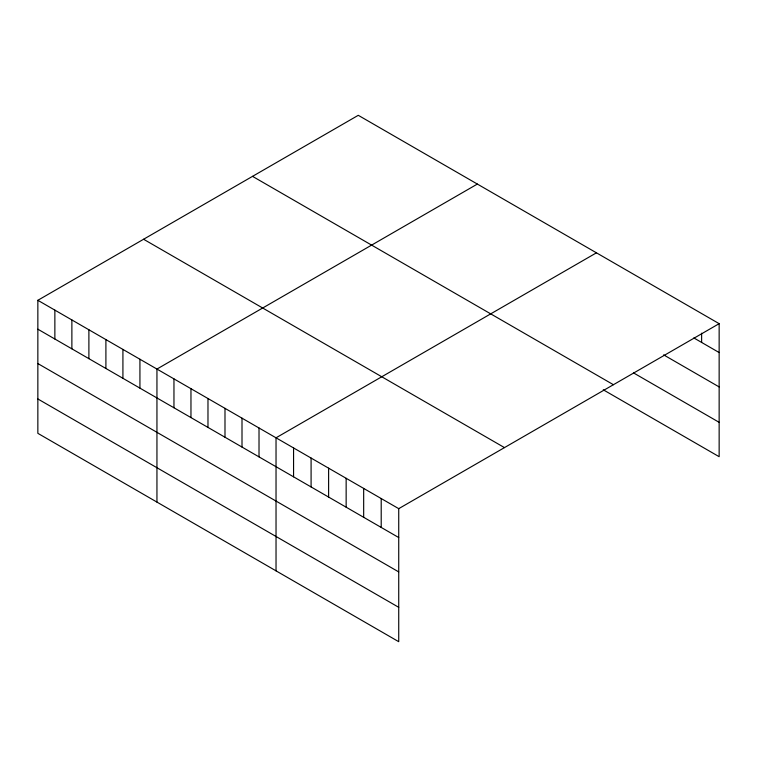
<?xml version="1.0" encoding="UTF-8"?>
<svg xmlns="http://www.w3.org/2000/svg" width="757" height="757" viewBox="0 0 757 757"><rect width="100%" height="100%" fill="white"/><g stroke="black" fill="none" stroke-linecap="round" stroke-linejoin="round"><path stroke-width="1.14" d="M37.85 300.302L398.731 508.657L398.731 641.69L37.85 433.335L37.85 300.302L358.269 115.31L719.15 323.665L719.15 456.698L603.263 389.798M477.355 184.065L156.945 369.056L156.945 502.099M596.45 252.819L276.031 437.811L276.031 570.854M398.731 508.657L719.15 323.665M693.828 337.934L719.15 352.554M663.643 354.872L719.15 386.922M633.458 372.86L719.15 422.33M252.526 176.353L613.416 384.707M143.584 239.25L504.474 447.605M37.85 329.191L398.731 537.546M37.85 363.559L398.731 571.913M37.85 398.967L398.731 607.322M701.625 333.184L701.625 342.429M381.206 498.532L381.206 527.421M363.672 488.416L363.672 517.305M346.148 478.292L346.148 507.181M328.614 468.176L328.614 497.065M311.089 458.051L311.089 486.94M293.565 447.936L293.565 476.825M259.017 427.989L259.017 456.878M242.003 418.167L242.003 447.056M224.99 408.345L224.99 437.234M207.976 398.523L207.976 427.412M190.963 388.701L190.963 417.59M173.959 378.878L173.959 407.768M139.931 359.234L139.931 388.123M122.918 349.412L122.918 378.301M105.904 339.59L105.904 368.479M88.891 329.768L88.891 358.657M71.877 319.946L71.877 348.835M54.864 310.124L54.864 339.013"/></g></svg>
